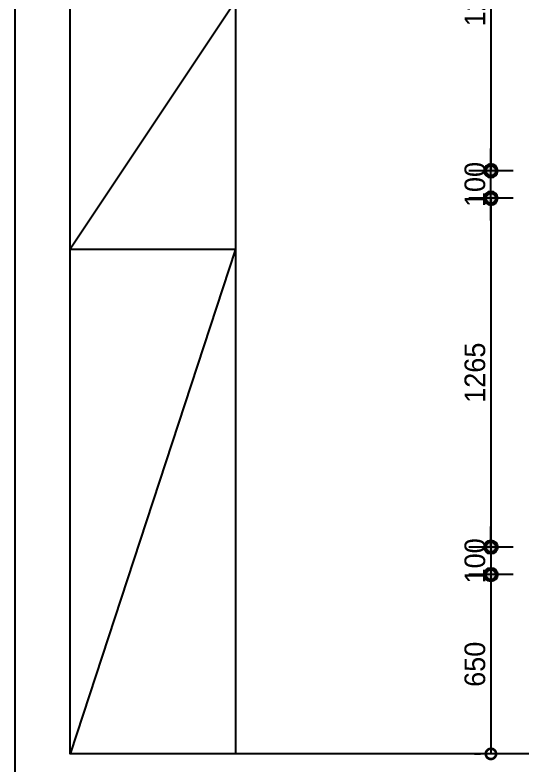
# Model space of a CAD drawing. Header units: inches. Extents: x -63256 to 33689, y -34490 to 100230.
# Drawn here: x -1960 to -118, y -14996 to -12273 of the extents above; entities that cross this region are included whole.
import ezdxf

# ---------------------------------------------------------------- set-up
doc = ezdxf.new("R2010")
doc.units = ezdxf.units.IN
doc.header["$LTSCALE"] = 100
doc.header["$MEASUREMENT"] = 0
for name, color, linetype in [('06-FUR', 6, 'Continuous'), ('07-DIM WAL', 5, 'Continuous'), ('RC-LIGHT', 7, 'Continuous'), ('도면층2', 2, 'Continuous')]:
    doc.layers.add(name, color=color, linetype=linetype)
doc.styles.add('스타일1', font='')
doc.styles.get('스타일1').set_extended_font_data('HYwulM')
doc.dimstyles.new('30', dxfattribs={"dimscale": 30, "dimtxt": 2.5, "dimasz": 2.5, "dimexe": 1.25, "dimexo": 2, "dimtad": 1, "dimdec": 0, "dimtxsty": '스타일1', "dimblk": 'DOTSMALL', "dimcen": 2.5, "dimclrd": 1, "dimclre": 1, "dimclrt": 2, "dimadec": 0, "dimazin": 0, "dimtfac": 1, "dimtix": 1, "dimtmove": 0, "dimatfit": 3, "dimldrblk": 'DOTSMALL', "dimfxl": 1.25, "dimarcsym": 0})

# ---------------------------------------------------------------- blocks, each defined once
blk = doc.blocks.new('1')
at = {"linetype": 'Continuous'}
h = blk.add_hatch(color=4, dxfattribs=at)
h.dxf.hatch_style = 1
edge = h.paths.add_edge_path()
edge.add_arc((11539653.5, -14273503.8), 37.5, 0, 360)
at = {"color": 1, "linetype": 'Continuous'}
for p, q in [((11539653.5, -14273637.1), (11539653.5, -14273370.5)), ((11539520.2, -14273503.8), (11539786.8, -14273503.8))]:
    blk.add_line(p, q, dxfattribs=at)
at = {"color": 4, "linetype": 'Continuous'}
for radius in [41.5, 37.5]:
    blk.add_circle((11539653.5, -14273503.8), radius, dxfattribs=at)
blk = doc.blocks.new('_DOTSMALL')
at = {"color": 0, "linetype": 'ByBlock', "const_width": 0.5}
blk.add_lwpolyline([(-0.0625, 0, 1), (0.0625, 0, 1)], format="xyb", close=True, dxfattribs=at)
blk = doc.blocks.new('*D289')
at = {"layer": '07-DIM WAL', "color": 1, "lineweight": -2, "transparency": 16777216}
for p, q in [((-233.9, -12837.5), (-233.9, -12762.5)), ((-233.9, -12937.5), (-233.9, -12837.5)), ((-173.9, -12837.5), (-196.4, -12837.5)), ((-233.9, -12937.5), (-233.9, -13012.5)), ((-173.9, -12937.5), (-196.4, -12937.5))]:
    blk.add_line(p, q, dxfattribs=at)
at = {"layer": 'Defpoints', "color": 0, "transparency": 16777216}
for p in [(-233.9, -12837.5), (-233.9, -12837.5), (-233.9, -12937.5)]:
    blk.add_point(p, dxfattribs=at)
at = {"layer": '07-DIM WAL', "color": 1, "lineweight": -2, "transparency": 16777216, "xscale": 75, "yscale": 75, "zscale": 75}
for p, rotation in [((-233.9, -12837.5), 270), ((-233.9, -12937.5), 90)]:
    blk.add_blockref('_DOTSMALL', p, dxfattribs=dict(at, rotation=rotation))
at = {"layer": '07-DIM WAL', "color": 2, "transparency": 16777216, "insert": (-291.7, -12887.5), "char_height": 75, "attachment_point": 5, "rotation": 90, "style": '스타일1'}
blk.add_mtext('100', dxfattribs=at)
blk = doc.blocks.new('*D290')
at = {"layer": '07-DIM WAL', "color": 1, "lineweight": -2, "transparency": 16777216}
for p, q in [((-233.9, -14202.5), (-233.9, -14127.5)), ((-233.9, -14202.5), (-233.9, -14302.5)), ((-173.9, -14202.5), (-196.4, -14202.5)), ((-233.9, -14302.5), (-233.9, -14377.5)), ((-173.9, -14302.5), (-196.4, -14302.5))]:
    blk.add_line(p, q, dxfattribs=at)
at = {"layer": 'Defpoints', "color": 0, "transparency": 16777216}
for p in [(-233.9, -14202.5), (-233.9, -14302.5), (-233.9, -14302.5)]:
    blk.add_point(p, dxfattribs=at)
at = {"layer": '07-DIM WAL', "color": 1, "lineweight": -2, "transparency": 16777216, "xscale": 75, "yscale": 75, "zscale": 75}
for p, rotation in [((-233.9, -14202.5), 270), ((-233.9, -14302.5), 90)]:
    blk.add_blockref('_DOTSMALL', p, dxfattribs=dict(at, rotation=rotation))
at = {"layer": '07-DIM WAL', "color": 2, "transparency": 16777216, "insert": (-291.7, -14252.5), "char_height": 75, "attachment_point": 5, "rotation": 90, "style": '스타일1'}
blk.add_mtext('100', dxfattribs=at)
blk = doc.blocks.new('*D293')
at = {"layer": '07-DIM WAL', "color": 1, "lineweight": -2, "transparency": 16777216}
for p, q in [((-233.9, -11572.5), (-233.9, -12837.5)), ((-173.9, -11572.5), (-196.4, -11572.5)), ((-173.9, -12837.5), (-196.4, -12837.5))]:
    blk.add_line(p, q, dxfattribs=at)
at = {"layer": 'Defpoints', "color": 0, "transparency": 16777216}
for p in [(-233.9, -11572.5), (-233.9, -12837.5), (-233.9, -12837.5)]:
    blk.add_point(p, dxfattribs=at)
at = {"layer": '07-DIM WAL', "color": 1, "lineweight": -2, "transparency": 16777216, "xscale": 75, "yscale": 75, "zscale": 75}
for p, rotation in [((-233.9, -11572.5), 90), ((-233.9, -12837.5), 270)]:
    blk.add_blockref('_DOTSMALL', p, dxfattribs=dict(at, rotation=rotation))
at = {"layer": '07-DIM WAL', "color": 2, "transparency": 16777216, "insert": (-291.7, -12205), "char_height": 75, "attachment_point": 5, "rotation": 90, "style": '스타일1'}
blk.add_mtext('1265', dxfattribs=at)
blk = doc.blocks.new('*D294')
at = {"layer": '07-DIM WAL', "color": 1, "lineweight": -2, "transparency": 16777216}
for p, q in [((-233.9, -12937.5), (-233.9, -14202.5)), ((-173.9, -12937.5), (-196.4, -12937.5)), ((-173.9, -14202.5), (-196.4, -14202.5))]:
    blk.add_line(p, q, dxfattribs=at)
at = {"layer": 'Defpoints', "color": 0, "transparency": 16777216}
for p in [(-233.9, -12937.5), (-233.9, -14202.5), (-233.9, -14202.5)]:
    blk.add_point(p, dxfattribs=at)
at = {"layer": '07-DIM WAL', "color": 1, "lineweight": -2, "transparency": 16777216, "xscale": 75, "yscale": 75, "zscale": 75}
for p, rotation in [((-233.9, -12937.5), 90), ((-233.9, -14202.5), 270)]:
    blk.add_blockref('_DOTSMALL', p, dxfattribs=dict(at, rotation=rotation))
at = {"layer": '07-DIM WAL', "color": 2, "transparency": 16777216, "insert": (-291.7, -13570), "char_height": 75, "attachment_point": 5, "rotation": 90, "style": '스타일1'}
blk.add_mtext('1265', dxfattribs=at)
blk = doc.blocks.new('*D295')
at = {"layer": '07-DIM WAL', "color": 1, "lineweight": -2, "transparency": 16777216}
for p, q in [((-293.9, -14302.5), (-271.4, -14302.5)), ((-233.9, -14302.5), (-233.9, -14952.5)), ((-293.9, -14952.5), (-271.4, -14952.5))]:
    blk.add_line(p, q, dxfattribs=at)
at = {"layer": 'Defpoints', "color": 0, "transparency": 16777216}
for p in [(-233.9, -14302.5), (-233.9, -14952.5), (-233.9, -14952.5)]:
    blk.add_point(p, dxfattribs=at)
at = {"layer": '07-DIM WAL', "color": 1, "lineweight": -2, "transparency": 16777216, "xscale": 75, "yscale": 75, "zscale": 75}
for p, rotation in [((-233.9, -14302.5), 90), ((-233.9, -14952.5), 270)]:
    blk.add_blockref('_DOTSMALL', p, dxfattribs=dict(at, rotation=rotation))
at = {"layer": '07-DIM WAL', "color": 2, "transparency": 16777216, "insert": (-291.7, -14627.5), "char_height": 75, "attachment_point": 5, "rotation": 90, "style": '스타일1'}
blk.add_mtext('650', dxfattribs=at)
blk = doc.blocks.new('dfdadfs')
at = {"layer": '도면층2'}
for p, q in [((-27560.3, -114952.5), (-27560.3, -110772.5)), ((-27760.3, -120782.5), (-27760.3, -111972.5)), ((-25110.5, -114952.5), (-27560.3, -114952.5))]:
    blk.add_line(p, q, dxfattribs=at)
blk = doc.blocks.new('hfgafgf')
at = {"layer": '06-FUR', "color": 8}
blk.add_line((-1160.3, -113122.5), (-1760.3, -114952.5), dxfattribs=at)
blk.add_lwpolyline([(-1160.3, -112222.5), (-1760.3, -113122.5), (-1160.3, -113122.5)], dxfattribs=at)
blk.add_lwpolyline([(-1160.3, -114952.5), (-1760.3, -114952.5), (-1760.3, -112222.5), (-1160.3, -112222.5)], close=True, dxfattribs=at)
at = {"layer": '07-DIM WAL'}
blk.add_blockref('dfdadfs', (25800, 0), dxfattribs=at)

msp = doc.modelspace()

# ---------------------------------------------------------------- block references
at = {"layer": '07-DIM WAL'}
msp.add_blockref('hfgafgf', (0, 100000), dxfattribs=at)
at = {"layer": 'RC-LIGHT', "xscale": -0.6024096385271789, "yscale": 0.6024096385271789, "zscale": 0.6024096385271789}
for p in [(6951364.6, 8585658.8), (6951364.6, 8585558.8)]:
    msp.add_blockref('1', p, dxfattribs=at)
at = {"layer": 'RC-LIGHT', "xscale": 0.6024096385271789, "yscale": 0.6024096385271789, "zscale": 0.6024096385271789, "rotation": 180}
for p in [(6951364.6, -8612698.7), (6951364.6, -8612798.7)]:
    msp.add_blockref('1', p, dxfattribs=at)

# ---------------------------------------------------------------- dimensions: what is measured, and where the dimension line sits
at = {"layer": '07-DIM WAL'}
for base, p1, p2, angle, picture, middle in [((-233.9, -12837.5), (-233.9, -11572.5), (-233.9, -12837.5), 90, '*D293', (-291.7, -12205)), ((-233.9, -12837.5), (-233.9, -12937.5), (-233.9, -12837.5), 90, '*D289', (-291.7, -12887.5)), ((-233.9, -14202.5), (-233.9, -12937.5), (-233.9, -14202.5), 90, '*D294', (-291.7, -13570)), ((-233.9, -14302.5), (-233.9, -14202.5), (-233.9, -14302.5), 270, '*D290', (-291.7, -14252.5)), ((-233.9, -14952.5), (-233.9, -14302.5), (-233.9, -14952.5), 90, '*D295', (-291.7, -14627.5))]:
    dim = msp.add_linear_dim(base=base, p1=p1, p2=p2, angle=angle, dimstyle='30', dxfattribs=at)
    dim.commit()
    dim.dimension.update_dxf_attribs({"geometry": picture, "text_midpoint": middle})

doc.saveas('drawing.dxf')
